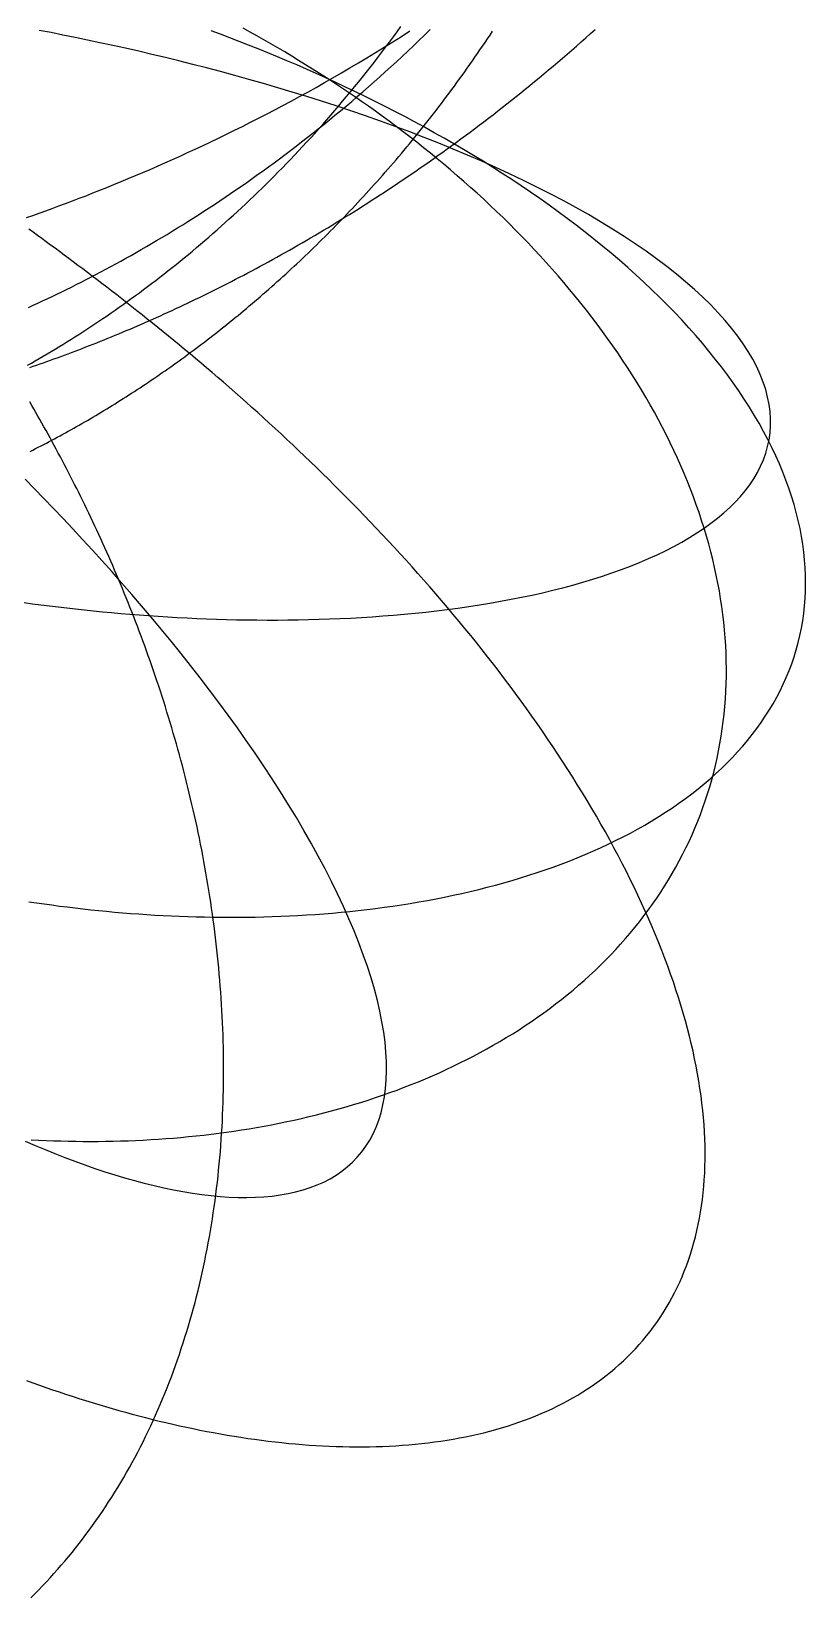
# Model space of a CAD drawing. Header units: metres. Extents: x -15.1 to 13.7, y -13.9 to 15.
# Drawn here: x 5.84 to 12.37, y -12.67 to 0.55 of the extents above; entities that cross this region are included whole.
import ezdxf

# ---------------------------------------------------------------- set-up
doc = ezdxf.new("R2010")
doc.units = ezdxf.units.M

msp = doc.modelspace()

# ---------------------------------------------------------------- linework, layer by layer
for points in [[(5.7796, -4.2703), (5.8503, -4.28), (5.9216, -4.2895), (5.9936, -4.2988), (6.0663, -4.3077), (6.1397, -4.3164), (6.2137, -4.3249), (6.2884, -4.333), (6.3638, -4.3409), (6.4399, -4.3484), (6.5166, -4.3556), (6.594, -4.3625), (6.672, -4.3691), (6.7507, -4.3753), (6.83, -4.3811), (6.91, -4.3866), (6.9906, -4.3917), (7.0719, -4.3964), (7.1537, -4.4006), (7.2362, -4.4045), (7.3192, -4.4079), (7.4029, -4.4108), (7.4871, -4.4133), (7.5718, -4.4153), (7.6571, -4.4168), (7.743, -4.4178), (7.8293, -4.4183), (7.9161, -4.4182), (8.0034, -4.4176), (8.0911, -4.4164), (8.1793, -4.4146), (8.2678, -4.4122), (8.3567, -4.4092), (8.446, -4.4055), (8.5355, -4.4011), (8.6253, -4.3961), (8.7154, -4.3904), (8.8057, -4.3839), (8.8961, -4.3768), (8.9866, -4.3688), (9.0773, -4.3601), (9.1679, -4.3506), (9.2586, -4.3403), (9.3492, -4.3291), (9.4397, -4.3171), (9.53, -4.3042), (9.62, -4.2904), (9.7098, -4.2756), (9.7992, -4.26), (9.8883, -4.2434), (9.9768, -4.2258), (10.0647, -4.2072), (10.1521, -4.1876), (10.2387, -4.167), (10.3245, -4.1453), (10.4095, -4.1225), (10.4935, -4.0987), (10.5765, -4.0738), (10.6583, -4.0477), (10.7389, -4.0205), (10.8182, -3.9921), (10.8961, -3.9626), (10.9725, -3.9319), (11.0472, -3.9001), (11.1202, -3.867), (11.1914, -3.8327), (11.2607, -3.7972), (11.3279, -3.7605), (11.393, -3.7226), (11.4558, -3.6834), (11.5162, -3.6431), (11.5742, -3.6015), (11.6295, -3.5587), (11.6822, -3.5146), (11.732, -3.4694), (11.7789, -3.423), (11.8228, -3.3754), (11.8636, -3.3266), (11.901, -3.2767), (11.9352, -3.2257), (11.9659, -3.1735), (11.9931, -3.1203), (12.0166, -3.066), (12.0364, -3.0107), (12.0524, -2.9544), (12.0645, -2.8972), (12.0727, -2.839), (12.0769, -2.78), (12.077, -2.7202), (12.0729, -2.6595), (12.0647, -2.5981), (12.0523, -2.5361), (12.0356, -2.4734), (12.0147, -2.4101), (11.9895, -2.3463), (11.96, -2.2821), (11.9262, -2.2174), (11.8882, -2.1524), (11.8459, -2.0872), (11.7994, -2.0217), (11.7487, -1.956), (11.6939, -1.8903), (11.6351, -1.8245), (11.5722, -1.7588), (11.5054, -1.6932), (11.4347, -1.6278), (11.3603, -1.5626), (11.2823, -1.4977), (11.2006, -1.4332), (11.1156, -1.3691), (11.0272, -1.3055), (10.9356, -1.2424), (10.841, -1.1799), (10.7435, -1.1181), (10.6432, -1.057), (10.5402, -0.9966), (10.4348, -0.937), (10.327, -0.8783), (10.217, -0.8205), (10.1051, -0.7635), (9.9912, -0.7076), (9.8757, -0.6526), (9.7586, -0.5987), (9.6401, -0.5459), (9.5204, -0.4941), (9.3996, -0.4434), (9.2779, -0.3938), (9.1554, -0.3454), (9.0323, -0.2981), (8.9087, -0.252), (8.7848, -0.2071), (8.6607, -0.1633), (8.5366, -0.1207), (8.4125, -0.0793), (8.2887, -0.0391), (8.1651, 0), (8.042, 0.0379), (7.9195, 0.0747), (7.7976, 0.1103), (7.6765, 0.1448), (7.5563, 0.1781), (7.437, 0.2104), (7.3188, 0.2416), (7.2017, 0.2717), (7.0858, 0.3008), (6.9712, 0.3288), (6.8579, 0.3559), (6.746, 0.382), (6.6356, 0.4071), (6.5266, 0.4313), (6.4193, 0.4546), (6.3135, 0.4771), (6.2094, 0.4986), (6.1069, 0.5194), (6.0062, 0.5393), (5.9071, 0.5585)], [(5.8199, -6.7956), (5.8839, -6.8051), (5.9482, -6.8143), (6.0129, -6.8232), (6.0779, -6.8318), (6.1432, -6.84), (6.2089, -6.848), (6.2749, -6.8556), (6.3413, -6.8628), (6.408, -6.8697), (6.475, -6.8763), (6.5423, -6.8825), (6.6099, -6.8883), (6.6778, -6.8937), (6.746, -6.8988), (6.8145, -6.9034), (6.8833, -6.9077), (6.9524, -6.9116), (7.0218, -6.915), (7.0914, -6.9181), (7.1613, -6.9207), (7.2314, -6.9228), (7.3018, -6.9245), (7.3724, -6.9258), (7.4433, -6.9266), (7.5143, -6.9269), (7.5856, -6.9267), (7.6571, -6.9261), (7.7287, -6.925), (7.8005, -6.9233), (7.8726, -6.9212), (7.9447, -6.9185), (8.017, -6.9153), (8.0894, -6.9115), (8.162, -6.9072), (8.2347, -6.9023), (8.3074, -6.8969), (8.3802, -6.8909), (8.4531, -6.8843), (8.5261, -6.8771), (8.599, -6.8693), (8.672, -6.8609), (8.745, -6.8519), (8.818, -6.8423), (8.8909, -6.832), (8.9638, -6.821), (9.0366, -6.8094), (9.1094, -6.7971), (9.182, -6.7842), (9.2545, -6.7706), (9.3268, -6.7562), (9.399, -6.7412), (9.471, -6.7254), (9.5428, -6.709), (9.6143, -6.6918), (9.6856, -6.6738), (9.7566, -6.6551), (9.8273, -6.6357), (9.8976, -6.6155), (9.9676, -6.5945), (10.0372, -6.5727), (10.1064, -6.5502), (10.1752, -6.5269), (10.2435, -6.5027), (10.3113, -6.4778), (10.3785, -6.452), (10.4453, -6.4254), (10.5114, -6.398), (10.5769, -6.3698), (10.6418, -6.3407), (10.706, -6.3108), (10.7696, -6.28), (10.8323, -6.2484), (10.8944, -6.2159), (10.9556, -6.1826), (11.016, -6.1484), (11.0755, -6.1133), (11.1341, -6.0774), (11.1918, -6.0406), (11.2485, -6.0029), (11.3043, -5.9643), (11.359, -5.9249), (11.4126, -5.8846), (11.4652, -5.8435), (11.5165, -5.8015), (11.5668, -5.7586), (11.6158, -5.7148), (11.6636, -5.6702), (11.7101, -5.6247), (11.7553, -5.5784), (11.7992, -5.5312), (11.8417, -5.4832), (11.8828, -5.4344), (11.9225, -5.3847), (11.9607, -5.3342), (11.9973, -5.2829), (12.0325, -5.2309), (12.0661, -5.178), (12.0981, -5.1243), (12.1285, -5.0699), (12.1572, -5.0147), (12.1842, -4.9588), (12.2096, -4.9021), (12.2332, -4.8448), (12.255, -4.7867), (12.2751, -4.728), (12.2933, -4.6686), (12.3098, -4.6086), (12.3243, -4.5479), (12.337, -4.4867), (12.3478, -4.4248), (12.3568, -4.3624), (12.3637, -4.2994), (12.3688, -4.2359), (12.3719, -4.1719), (12.373, -4.1075), (12.3722, -4.0425), (12.3694, -3.9772), (12.3646, -3.9114), (12.3578, -3.8453), (12.349, -3.7788), (12.3382, -3.712), (12.3254, -3.6449), (12.3106, -3.5775), (12.2938, -3.5099), (12.275, -3.442), (12.2542, -3.374), (12.2315, -3.3057), (12.2067, -3.2374), (12.18, -3.169), (12.1514, -3.1004), (12.1208, -3.0318), (12.0883, -2.9632), (12.054, -2.8947), (12.0177, -2.8261), (11.9796, -2.7576), (11.9396, -2.6892), (11.8979, -2.6209), (11.8543, -2.5528), (11.809, -2.4849), (11.7619, -2.4171), (11.7132, -2.3496), (11.6628, -2.2824), (11.6107, -2.2154), (11.5571, -2.1488), (11.5019, -2.0825), (11.4451, -2.0165), (11.3869, -1.951), (11.3272, -1.8858), (11.2661, -1.8211), (11.2036, -1.7569), (11.1398, -1.6931), (11.0747, -1.6299), (11.0083, -1.5671), (10.9407, -1.5049), (10.872, -1.4433), (10.8022, -1.3822), (10.7312, -1.3218), (10.6593, -1.2619), (10.5863, -1.2027), (10.5125, -1.1442), (10.4377, -1.0863), (10.3621, -1.0291), (10.2857, -0.9725), (10.2085, -0.9167), (10.1306, -0.8616), (10.052, -0.8072), (9.9729, -0.7536), (9.8931, -0.7006), (9.8129, -0.6485), (9.7321, -0.5971), (9.6509, -0.5465), (9.5693, -0.4966), (9.4874, -0.4475), (9.4051, -0.3992), (9.3226, -0.3517), (9.2399, -0.305), (9.1569, -0.259), (9.0738, -0.2139), (8.9906, -0.1695), (8.9074, -0.126), (8.8241, -0.0832), (8.7408, -0.0412), (8.6575, 0), (8.5744, 0.0404), (8.4913, 0.0801), (8.4084, 0.1189), (8.3257, 0.157), (8.2431, 0.1943), (8.1608, 0.2309), (8.0788, 0.2667), (7.9971, 0.3017), (7.9157, 0.336), (7.8346, 0.3696), (7.754, 0.4024), (7.6737, 0.4345), (7.5939, 0.4659), (7.5145, 0.4966), (7.4356, 0.5266), (7.3572, 0.5559)], [(5.84, -8.8046), (5.9021, -8.8078), (5.9643, -8.8105), (6.0267, -8.8129), (6.0892, -8.8148), (6.1518, -8.8163), (6.2145, -8.8174), (6.2774, -8.818), (6.3404, -8.8182), (6.4035, -8.818), (6.4667, -8.8173), (6.53, -8.8162), (6.5933, -8.8145), (6.6568, -8.8125), (6.7203, -8.8099), (6.7839, -8.8069), (6.8475, -8.8034), (6.9113, -8.7994), (6.975, -8.7949), (7.0388, -8.7899), (7.1026, -8.7844), (7.1665, -8.7784), (7.2303, -8.7719), (7.2942, -8.7649), (7.358, -8.7573), (7.4219, -8.7492), (7.4857, -8.7406), (7.5495, -8.7315), (7.6132, -8.7218), (7.677, -8.7115), (7.7406, -8.7007), (7.8042, -8.6894), (7.8677, -8.6775), (7.9311, -8.665), (7.9945, -8.6519), (8.0577, -8.6383), (8.1208, -8.6241), (8.1838, -8.6093), (8.2466, -8.5939), (8.3093, -8.578), (8.3718, -8.5614), (8.4342, -8.5442), (8.4964, -8.5265), (8.5583, -8.5081), (8.6201, -8.4891), (8.6817, -8.4695), (8.743, -8.4492), (8.8041, -8.4284), (8.8649, -8.4069), (8.9255, -8.3847), (8.9857, -8.362), (9.0457, -8.3386), (9.1054, -8.3146), (9.1648, -8.2899), (9.2238, -8.2646), (9.2825, -8.2386), (9.3408, -8.212), (9.3988, -8.1847), (9.4563, -8.1568), (9.5135, -8.1282), (9.5702, -8.099), (9.6266, -8.0691), (9.6824, -8.0385), (9.7379, -8.0073), (9.7928, -7.9754), (9.8473, -7.9428), (9.9013, -7.9096), (9.9547, -7.8758), (10.0076, -7.8412), (10.06, -7.806), (10.1118, -7.7701), (10.1631, -7.7336), (10.2138, -7.6964), (10.2638, -7.6585), (10.3133, -7.62), (10.3621, -7.5808), (10.4102, -7.541), (10.4577, -7.5005), (10.5046, -7.4594), (10.5507, -7.4176), (10.5961, -7.3751), (10.6409, -7.332), (10.6848, -7.2883), (10.7281, -7.2439), (10.7705, -7.1989), (10.8122, -7.1533), (10.8531, -7.107), (10.8932, -7.0602), (10.9325, -7.0127), (10.971, -6.9646), (11.0086, -6.9158), (11.0453, -6.8665), (11.0812, -6.8166), (11.1162, -6.7661), (11.1502, -6.715), (11.1834, -6.6634), (11.2157, -6.6112), (11.247, -6.5584), (11.2773, -6.5051), (11.3067, -6.4512), (11.3352, -6.3968), (11.3626, -6.3419), (11.3891, -6.2864), (11.4146, -6.2304), (11.439, -6.174), (11.4624, -6.117), (11.4848, -6.0596), (11.5061, -6.0017), (11.5264, -5.9433), (11.5457, -5.8845), (11.5638, -5.8253), (11.5809, -5.7656), (11.5969, -5.7055), (11.6119, -5.645), (11.6257, -5.5842), (11.6384, -5.5229), (11.65, -5.4613), (11.6605, -5.3993), (11.6699, -5.337), (11.6781, -5.2744), (11.6853, -5.2114), (11.6913, -5.1482), (11.6961, -5.0846), (11.6999, -5.0208), (11.7024, -4.9567), (11.7039, -4.8924), (11.7042, -4.8279), (11.7034, -4.7631), (11.7014, -4.6981), (11.6983, -4.633), (11.694, -4.5676), (11.6886, -4.5021), (11.6821, -4.4365), (11.6745, -4.3707), (11.6657, -4.3049), (11.6557, -4.2389), (11.6447, -4.1728), (11.6325, -4.1067), (11.6192, -4.0405), (11.6049, -3.9743), (11.5894, -3.9081), (11.5728, -3.8418), (11.5551, -3.7756), (11.5363, -3.7093), (11.5165, -3.6432), (11.4956, -3.577), (11.4736, -3.511), (11.4506, -3.445), (11.4265, -3.3791), (11.4015, -3.3133), (11.3754, -3.2476), (11.3482, -3.1821), (11.3201, -3.1168), (11.291, -3.0516), (11.261, -2.9866), (11.2299, -2.9218), (11.198, -2.8572), (11.1651, -2.7928), (11.1312, -2.7286), (11.0965, -2.6647), (11.0609, -2.6011), (11.0243, -2.5377), (10.987, -2.4746), (10.9487, -2.4119), (10.9097, -2.3494), (10.8698, -2.2873), (10.8291, -2.2254), (10.7877, -2.164), (10.7454, -2.1029), (10.7025, -2.0421), (10.6587, -1.9818), (10.6143, -1.9218), (10.5692, -1.8622), (10.5233, -1.803), (10.4768, -1.7443), (10.4297, -1.6859), (10.3819, -1.628), (10.3335, -1.5706), (10.2845, -1.5136), (10.235, -1.457), (10.1848, -1.4009), (10.1342, -1.3453), (10.083, -1.2902), (10.0313, -1.2356), (9.9791, -1.1814), (9.9264, -1.1277), (9.8733, -1.0746), (9.8197, -1.022), (9.7658, -0.9698), (9.7114, -0.9182), (9.6566, -0.8671), (9.6015, -0.8166), (9.5461, -0.7666), (9.4903, -0.7171), (9.4342, -0.6681), (9.3778, -0.6197), (9.3211, -0.5719), (9.2642, -0.5246), (9.207, -0.4778), (9.1496, -0.4316), (9.092, -0.3859), (9.0342, -0.3408), (8.9762, -0.2963), (8.918, -0.2523), (8.8597, -0.2088), (8.8013, -0.166), (8.7428, -0.1236), (8.6842, -0.0819), (8.6254, -0.0407), (8.5667, 0), (8.5078, 0.0401), (8.4489, 0.0797), (8.39, 0.1186), (8.3311, 0.1571), (8.2722, 0.195), (8.2133, 0.2323), (8.1544, 0.2692), (8.0956, 0.3054), (8.0368, 0.3411), (7.9781, 0.3763), (7.9195, 0.411), (7.8609, 0.4451), (7.8025, 0.4787), (7.7441, 0.5118), (7.6859, 0.5443), (7.6278, 0.5764)], [(8.1017, 0), (8.1719, 0.0385), (8.2424, 0.0777), (8.3132, 0.1176), (8.3843, 0.1581), (8.4557, 0.1993), (8.5274, 0.2412), (8.5993, 0.2838), (8.6714, 0.3271), (8.7438, 0.3712), (8.8163, 0.4159), (8.889, 0.4613), (8.9619, 0.5075), (9.0349, 0.5543)], [(8.5001, 0), (8.5334, 0.0402), (8.5667, 0.0808), (8.5999, 0.1216), (8.633, 0.1628), (8.666, 0.2043), (8.6989, 0.2461), (8.7318, 0.2882), (8.7645, 0.3307), (8.7971, 0.3734), (8.8296, 0.4165), (8.862, 0.4599), (8.8944, 0.5036), (8.9265, 0.5477), (8.9586, 0.592)], [(8.5903, 0), (8.6375, 0.0407), (8.6848, 0.0819), (8.7321, 0.1235), (8.7794, 0.1655), (8.8267, 0.2081), (8.8741, 0.251), (8.9214, 0.2945), (8.9687, 0.3384), (9.016, 0.3827), (9.0633, 0.4275), (9.1106, 0.4728), (9.1578, 0.5185), (9.205, 0.5648)], [(9.3434, 0), (9.3654, 0.0294), (9.3874, 0.059), (9.4093, 0.0887), (9.4311, 0.1186), (9.4529, 0.1485), (9.4747, 0.1787), (9.4964, 0.2089), (9.518, 0.2393), (9.5396, 0.2699), (9.5611, 0.3005), (9.5826, 0.3314), (9.604, 0.3623), (9.6254, 0.3934), (9.6467, 0.4247), (9.6679, 0.456), (9.6891, 0.4876), (9.7102, 0.5192), (9.7312, 0.551)], [(9.9298, 0), (9.9688, 0.0313), (10.0079, 0.0629), (10.047, 0.0947), (10.0861, 0.1268), (10.1252, 0.1591), (10.1644, 0.1917), (10.2036, 0.2245), (10.2427, 0.2575), (10.282, 0.2909), (10.3212, 0.3244), (10.3604, 0.3583), (10.3996, 0.3923), (10.4389, 0.4267), (10.4781, 0.4613), (10.5174, 0.4961), (10.5566, 0.5312), (10.5959, 0.5666)], [(5.7982, -1.0216), (5.8524, -1.0027), (5.9069, -0.9834), (5.962, -0.9637), (6.0174, -0.9436), (6.0734, -0.9231), (6.1298, -0.9021), (6.1867, -0.8807), (6.244, -0.8589), (6.3018, -0.8366), (6.36, -0.8138), (6.4187, -0.7906), (6.4779, -0.7669), (6.5375, -0.7427), (6.5976, -0.7181), (6.6582, -0.6929), (6.7192, -0.6673), (6.7807, -0.6411), (6.8426, -0.6145), (6.905, -0.5873), (6.9679, -0.5595), (7.0311, -0.5313), (7.0949, -0.5025), (7.1591, -0.4731), (7.2237, -0.4432), (7.2888, -0.4127), (7.3543, -0.3817), (7.4202, -0.35), (7.4866, -0.3178), (7.5533, -0.285), (7.6205, -0.2515), (7.6881, -0.2175), (7.7561, -0.1828), (7.8245, -0.1475), (7.8932, -0.1116), (7.9624, -0.0751), (8.0318, -0.0379), (8.1017, 0)], [(5.8072, -2.2682), (5.8403, -2.2495), (5.8734, -2.2305), (5.9066, -2.2114), (5.9399, -2.1919), (5.9732, -2.1723), (6.0066, -2.1524), (6.04, -2.1323), (6.0735, -2.112), (6.107, -2.0915), (6.1406, -2.0707), (6.1742, -2.0497), (6.2079, -2.0284), (6.2416, -2.0069), (6.2754, -1.9852), (6.3092, -1.9632), (6.343, -1.941), (6.3769, -1.9185), (6.4109, -1.8958), (6.4448, -1.8729), (6.4788, -1.8497), (6.5129, -1.8263), (6.547, -1.8026), (6.5811, -1.7786), (6.6152, -1.7545), (6.6494, -1.73), (6.6836, -1.7053), (6.7179, -1.6804), (6.7521, -1.6552), (6.7864, -1.6297), (6.8208, -1.604), (6.8551, -1.578), (6.8895, -1.5518), (6.9239, -1.5252), (6.9583, -1.4985), (6.9927, -1.4714), (7.0272, -1.4441), (7.0617, -1.4165), (7.0961, -1.3887), (7.1306, -1.3606), (7.1651, -1.3322), (7.1997, -1.3035), (7.2342, -1.2746), (7.2687, -1.2454), (7.3033, -1.2159), (7.3378, -1.1861), (7.3723, -1.1561), (7.4069, -1.1258), (7.4414, -1.0952), (7.476, -1.0643), (7.5105, -1.0331), (7.545, -1.0016), (7.5795, -0.9699), (7.614, -0.9378), (7.6485, -0.9055), (7.683, -0.8729), (7.7175, -0.84), (7.7519, -0.8068), (7.7863, -0.7733), (7.8207, -0.7395), (7.8551, -0.7054), (7.8894, -0.671), (7.9237, -0.6363), (7.958, -0.6013), (7.9922, -0.566), (8.0265, -0.5304), (8.0606, -0.4945), (8.0947, -0.4584), (8.1288, -0.4219), (8.1629, -0.385), (8.1969, -0.3479), (8.2308, -0.3105), (8.2647, -0.2728), (8.2985, -0.2348), (8.3323, -0.1964), (8.366, -0.1578), (8.3996, -0.1188), (8.4332, -0.0795), (8.4667, -0.0399), (8.5001, 0)], [(5.8157, -1.7796), (5.8553, -1.7616), (5.8951, -1.7433), (5.935, -1.7247), (5.9751, -1.7059), (6.0154, -1.6868), (6.0558, -1.6674), (6.0964, -1.6477), (6.1372, -1.6277), (6.1781, -1.6074), (6.2192, -1.5868), (6.2604, -1.5659), (6.3018, -1.5448), (6.3434, -1.5233), (6.3851, -1.5015), (6.427, -1.4794), (6.469, -1.457), (6.5112, -1.4343), (6.5535, -1.4113), (6.596, -1.3879), (6.6386, -1.3643), (6.6814, -1.3403), (6.7243, -1.3159), (6.7674, -1.2913), (6.8107, -1.2663), (6.854, -1.241), (6.8975, -1.2153), (6.9412, -1.1893), (6.985, -1.1629), (7.029, -1.1362), (7.073, -1.1092), (7.1172, -1.0817), (7.1616, -1.054), (7.2061, -1.0258), (7.2507, -0.9973), (7.2954, -0.9685), (7.3403, -0.9393), (7.3853, -0.9096), (7.4304, -0.8797), (7.4757, -0.8493), (7.521, -0.8186), (7.5665, -0.7875), (7.6121, -0.756), (7.6578, -0.7241), (7.7036, -0.6918), (7.7495, -0.6591), (7.7955, -0.626), (7.8416, -0.5925), (7.8879, -0.5586), (7.9342, -0.5243), (7.9806, -0.4896), (8.027, -0.4545), (8.0736, -0.419), (8.1203, -0.383), (8.167, -0.3467), (8.2138, -0.3099), (8.2607, -0.2727), (8.3076, -0.235), (8.3546, -0.1969), (8.4016, -0.1584), (8.4487, -0.1195), (8.4959, -0.0801), (8.543, -0.0403), (8.5903, 0)], [(5.8272, -2.2866), (5.856, -2.2767), (5.8849, -2.2667), (5.914, -2.2566), (5.9431, -2.2463), (5.9724, -2.236), (6.0017, -2.2255), (6.0311, -2.2149), (6.0607, -2.2041), (6.0903, -2.1933), (6.1201, -2.1823), (6.1499, -2.1712), (6.1799, -2.1599), (6.21, -2.1485), (6.2401, -2.137), (6.2704, -2.1254), (6.3007, -2.1137), (6.3312, -2.1018), (6.3618, -2.0897), (6.3924, -2.0776), (6.4232, -2.0653), (6.4541, -2.0529), (6.485, -2.0403), (6.5161, -2.0276), (6.5473, -2.0147), (6.5786, -2.0018), (6.6099, -1.9886), (6.6414, -1.9754), (6.673, -1.962), (6.7047, -1.9484), (6.7365, -1.9347), (6.7683, -1.9209), (6.8003, -1.9069), (6.8324, -1.8927), (6.8646, -1.8784), (6.8969, -1.864), (6.9293, -1.8494), (6.9617, -1.8347), (6.9943, -1.8198), (7.027, -1.8047), (7.0598, -1.7895), (7.0927, -1.7741), (7.1257, -1.7586), (7.1588, -1.7429), (7.1919, -1.7271), (7.2252, -1.7111), (7.2586, -1.6949), (7.2921, -1.6786), (7.3257, -1.6621), (7.3593, -1.6454), (7.3931, -1.6286), (7.427, -1.6116), (7.4609, -1.5944), (7.495, -1.5771), (7.5292, -1.5596), (7.5634, -1.5419), (7.5978, -1.5241), (7.6322, -1.5061), (7.6667, -1.4879), (7.7014, -1.4695), (7.7361, -1.4509), (7.7709, -1.4322), (7.8059, -1.4133), (7.8409, -1.3942), (7.876, -1.3749), (7.9112, -1.3555), (7.9465, -1.3358), (7.9819, -1.316), (8.0173, -1.296), (8.0529, -1.2758), (8.0885, -1.2554), (8.1243, -1.2348), (8.1601, -1.214), (8.196, -1.1931), (8.2321, -1.1719), (8.2682, -1.1505), (8.3043, -1.129), (8.3406, -1.1072), (8.377, -1.0853), (8.4134, -1.0631), (8.4499, -1.0408), (8.4865, -1.0182), (8.5232, -0.9955), (8.56, -0.9725), (8.5969, -0.9493), (8.6338, -0.926), (8.6708, -0.9024), (8.7079, -0.8786), (8.7451, -0.8546), (8.7823, -0.8304), (8.8196, -0.806), (8.857, -0.7813), (8.8945, -0.7565), (8.9321, -0.7314), (8.9697, -0.7061), (9.0074, -0.6806), (9.0451, -0.6549), (9.0829, -0.6289), (9.1208, -0.6028), (9.1588, -0.5764), (9.1968, -0.5498), (9.2349, -0.5229), (9.2731, -0.4958), (9.3113, -0.4685), (9.3496, -0.441), (9.3879, -0.4133), (9.4263, -0.3853), (9.4647, -0.3571), (9.5032, -0.3286), (9.5418, -0.2999), (9.5804, -0.271), (9.619, -0.2419), (9.6577, -0.2125), (9.6965, -0.1828), (9.7353, -0.153), (9.7741, -0.1229), (9.813, -0.0925), (9.8519, -0.0619), (9.8908, -0.0311), (9.9298, 0)], [(5.8306, -2.9948), (5.8533, -2.9833), (5.8761, -2.9717), (5.899, -2.96), (5.9218, -2.9482), (5.9447, -2.9363), (5.9676, -2.9243), (5.9905, -2.9122), (6.0134, -2.9001), (6.0364, -2.8878), (6.0593, -2.8754), (6.0823, -2.8629), (6.1053, -2.8504), (6.1284, -2.8377), (6.1514, -2.8249), (6.1745, -2.8121), (6.1976, -2.7991), (6.2207, -2.7861), (6.2439, -2.7729), (6.267, -2.7596), (6.2902, -2.7463), (6.3134, -2.7328), (6.3366, -2.7192), (6.3598, -2.7056), (6.3831, -2.6918), (6.4063, -2.6779), (6.4296, -2.664), (6.4529, -2.6499), (6.4762, -2.6357), (6.4995, -2.6214), (6.5229, -2.607), (6.5462, -2.5925), (6.5696, -2.5779), (6.593, -2.5632), (6.6164, -2.5484), (6.6398, -2.5335), (6.6632, -2.5185), (6.6867, -2.5034), (6.7101, -2.4882), (6.7336, -2.4728), (6.7571, -2.4574), (6.7806, -2.4418), (6.8041, -2.4262), (6.8276, -2.4104), (6.8511, -2.3945), (6.8746, -2.3785), (6.8982, -2.3624), (6.9218, -2.3462), (6.9453, -2.3299), (6.9689, -2.3135), (6.9925, -2.2969), (7.0161, -2.2803), (7.0397, -2.2635), (7.0633, -2.2466), (7.0869, -2.2297), (7.1105, -2.2126), (7.1342, -2.1953), (7.1578, -2.178), (7.1815, -2.1606), (7.2051, -2.143), (7.2288, -2.1254), (7.2524, -2.1076), (7.2761, -2.0897), (7.2998, -2.0717), (7.3235, -2.0536), (7.3471, -2.0353), (7.3708, -2.017), (7.3945, -1.9985), (7.4182, -1.9799), (7.4419, -1.9612), (7.4656, -1.9424), (7.4893, -1.9234), (7.513, -1.9044), (7.5367, -1.8852), (7.5604, -1.8659), (7.584, -1.8465), (7.6077, -1.8269), (7.6314, -1.8073), (7.6551, -1.7875), (7.6788, -1.7676), (7.7025, -1.7476), (7.7262, -1.7274), (7.7498, -1.7072), (7.7735, -1.6868), (7.7972, -1.6663), (7.8208, -1.6457), (7.8445, -1.6249), (7.8681, -1.6041), (7.8918, -1.5831), (7.9154, -1.562), (7.939, -1.5407), (7.9627, -1.5193), (7.9863, -1.4979), (8.0099, -1.4762), (8.0335, -1.4545), (8.0571, -1.4326), (8.0806, -1.4107), (8.1042, -1.3885), (8.1277, -1.3663), (8.1513, -1.3439), (8.1748, -1.3214), (8.1983, -1.2988), (8.2218, -1.2761), (8.2453, -1.2532), (8.2688, -1.2302), (8.2922, -1.2071), (8.3156, -1.1838), (8.3391, -1.1604), (8.3625, -1.1369), (8.3858, -1.1132), (8.4092, -1.0895), (8.4326, -1.0655), (8.4559, -1.0415), (8.4792, -1.0173), (8.5025, -0.993), (8.5257, -0.9686), (8.549, -0.9441), (8.5722, -0.9194), (8.5954, -0.8945), (8.6186, -0.8696), (8.6417, -0.8445), (8.6648, -0.8193), (8.6879, -0.7939), (8.711, -0.7684), (8.734, -0.7428), (8.7571, -0.7171), (8.7801, -0.6912), (8.803, -0.6652), (8.8259, -0.639), (8.8488, -0.6127), (8.8717, -0.5863), (8.8945, -0.5597), (8.9173, -0.533), (8.9401, -0.5062), (8.9628, -0.4793), (8.9855, -0.4522), (9.0082, -0.4249), (9.0308, -0.3976), (9.0534, -0.37), (9.076, -0.3424), (9.0985, -0.3146), (9.121, -0.2867), (9.1434, -0.2587), (9.1658, -0.2305), (9.1882, -0.2021), (9.2105, -0.1737), (9.2328, -0.1451), (9.255, -0.1163), (9.2772, -0.0875), (9.2993, -0.0584), (9.3214, -0.0293), (9.3434, 0)], [(5.7993, -10.8362), (5.8539, -10.8561), (5.9086, -10.8757), (5.9636, -10.8951), (6.0187, -10.9142), (6.0739, -10.933), (6.1293, -10.9515), (6.1849, -10.9698), (6.2406, -10.9877), (6.2965, -11.0054), (6.3525, -11.0228), (6.4086, -11.0398), (6.4649, -11.0566), (6.5212, -11.073), (6.5777, -11.0891), (6.6344, -11.1049), (6.6911, -11.1203), (6.7479, -11.1354), (6.8048, -11.1502), (6.8619, -11.1645), (6.919, -11.1786), (6.9762, -11.1922), (7.0334, -11.2055), (7.0908, -11.2184), (7.1481, -11.2309), (7.2056, -11.243), (7.2631, -11.2547), (7.3206, -11.266), (7.3782, -11.2768), (7.4358, -11.2873), (7.4934, -11.2973), (7.551, -11.3069), (7.6086, -11.316), (7.6663, -11.3247), (7.7239, -11.3329), (7.7815, -11.3407), (7.839, -11.348), (7.8965, -11.3548), (7.954, -11.3611), (8.0114, -11.3669), (8.0688, -11.3722), (8.1261, -11.3771), (8.1833, -11.3814), (8.2404, -11.3851), (8.2974, -11.3884), (8.3543, -11.3911), (8.4111, -11.3932), (8.4677, -11.3949), (8.5242, -11.3959), (8.5805, -11.3964), (8.6367, -11.3963), (8.6927, -11.3956), (8.7486, -11.3944), (8.8042, -11.3925), (8.8596, -11.3901), (8.9148, -11.3871), (8.9698, -11.3834), (9.0245, -11.3791), (9.079, -11.3742), (9.1332, -11.3687), (9.1871, -11.3625), (9.2408, -11.3556), (9.2941, -11.3482), (9.3471, -11.34), (9.3998, -11.3312), (9.4522, -11.3217), (9.5042, -11.3116), (9.5558, -11.3008), (9.6071, -11.2892), (9.658, -11.277), (9.7084, -11.2641), (9.7585, -11.2505), (9.8081, -11.2362), (9.8573, -11.2212), (9.906, -11.2054), (9.9542, -11.1889), (10.002, -11.1717), (10.0493, -11.1538), (10.096, -11.1351), (10.1423, -11.1157), (10.188, -11.0956), (10.2331, -11.0747), (10.2777, -11.0531), (10.3217, -11.0307), (10.3651, -11.0076), (10.408, -10.9837), (10.4502, -10.959), (10.4917, -10.9336), (10.5326, -10.9074), (10.5729, -10.8805), (10.6125, -10.8528), (10.6514, -10.8243), (10.6896, -10.7951), (10.7271, -10.7651), (10.7639, -10.7344), (10.8, -10.7028), (10.8353, -10.6705), (10.8698, -10.6375), (10.9036, -10.6037), (10.9366, -10.5691), (10.9688, -10.5337), (11.0002, -10.4976), (11.0307, -10.4608), (11.0605, -10.4232), (11.0894, -10.3848), (11.1175, -10.3457), (11.1447, -10.3059), (11.171, -10.2653), (11.1965, -10.224), (11.221, -10.1819), (11.2447, -10.1392), (11.2674, -10.0957), (11.2893, -10.0515), (11.3102, -10.0065), (11.3302, -9.9609), (11.3492, -9.9146), (11.3673, -9.8676), (11.3845, -9.8199), (11.4006, -9.7716), (11.4158, -9.7226), (11.4301, -9.6729), (11.4434, -9.6226), (11.4556, -9.5716), (11.4669, -9.52), (11.4772, -9.4678), (11.4865, -9.4149), (11.4948, -9.3615), (11.5021, -9.3075), (11.5084, -9.2529), (11.5137, -9.1977), (11.5179, -9.142), (11.5212, -9.0857), (11.5235, -9.0289), (11.5247, -8.9716), (11.5249, -8.9137), (11.5241, -8.8554), (11.5223, -8.7965), (11.5195, -8.7372), (11.5157, -8.6775), (11.5109, -8.6172), (11.505, -8.5566), (11.4982, -8.4955), (11.4904, -8.434), (11.4815, -8.3722), (11.4717, -8.3099), (11.4609, -8.2473), (11.4492, -8.1844), (11.4364, -8.1211), (11.4227, -8.0575), (11.408, -7.9935), (11.3924, -7.9293), (11.3758, -7.8648), (11.3583, -7.8001), (11.3399, -7.7351), (11.3205, -7.6699), (11.3002, -7.6045), (11.279, -7.5388), (11.257, -7.473), (11.234, -7.407), (11.2102, -7.3408), (11.1855, -7.2746), (11.1599, -7.2081), (11.1335, -7.1416), (11.1063, -7.075), (11.0783, -7.0083), (11.0495, -6.9415), (11.0198, -6.8747), (10.9894, -6.8079), (10.9583, -6.741), (10.9263, -6.6741), (10.8937, -6.6073), (10.8603, -6.5404), (10.8262, -6.4736), (10.7914, -6.4069), (10.7559, -6.3402), (10.7198, -6.2736), (10.6829, -6.207), (10.6455, -6.1406), (10.6074, -6.0743), (10.5688, -6.0081), (10.5295, -5.9421), (10.4896, -5.8762), (10.4492, -5.8105), (10.4083, -5.745), (10.3668, -5.6797), (10.3248, -5.6146), (10.2823, -5.5497), (10.2393, -5.485), (10.1958, -5.4205), (10.1519, -5.3563), (10.1076, -5.2924), (10.0628, -5.2287), (10.0176, -5.1653), (9.972, -5.1022), (9.9261, -5.0394), (9.8798, -4.9769), (9.8331, -4.9148), (9.7861, -4.8529), (9.7389, -4.7914), (9.6913, -4.7302), (9.6434, -4.6694), (9.5953, -4.6089), (9.5469, -4.5488), (9.4982, -4.489), (9.4494, -4.4297), (9.4003, -4.3707), (9.3511, -4.3121), (9.3016, -4.2539), (9.252, -4.1961), (9.2023, -4.1388), (9.1524, -4.0818), (9.1024, -4.0252), (9.0522, -3.9691), (9.002, -3.9134), (8.9517, -3.8582), (8.9014, -3.8033), (8.8509, -3.7489), (8.8004, -3.695), (8.7499, -3.6415), (8.6994, -3.5884), (8.6489, -3.5358), (8.5983, -3.4836), (8.5478, -3.4319), (8.4973, -3.3807), (8.4469, -3.3299), (8.3965, -3.2796), (8.3461, -3.2297), (8.2958, -3.1804), (8.2456, -3.1314), (8.1955, -3.083), (8.1455, -3.035), (8.0956, -2.9874), (8.0458, -2.9404), (7.9962, -2.8938), (7.9466, -2.8476), (7.8973, -2.802), (7.8481, -2.7568), (7.799, -2.7121), (7.7501, -2.6678), (7.7014, -2.624), (7.6529, -2.5806), (7.6046, -2.5378), (7.5564, -2.4953), (7.5085, -2.4534), (7.4608, -2.4119), (7.4133, -2.3708), (7.3661, -2.3302), (7.319, -2.2901), (7.2723, -2.2504), (7.2257, -2.2111), (7.1795, -2.1723), (7.1334, -2.1339), (7.0877, -2.096), (7.0422, -2.0585), (6.9969, -2.0214), (6.952, -1.9848), (6.9073, -1.9486), (6.8629, -1.9128), (6.8188, -1.8774), (6.775, -1.8425), (6.7315, -1.808), (6.6883, -1.7738), (6.6454, -1.7401), (6.6028, -1.7068), (6.5605, -1.6739), (6.5186, -1.6414), (6.4769, -1.6093), (6.4356, -1.5776), (6.3946, -1.5462), (6.3539, -1.5153), (6.3135, -1.4847), (6.2735, -1.4545), (6.2338, -1.4247), (6.1944, -1.3952), (6.1553, -1.3661), (6.1166, -1.3373), (6.0783, -1.309), (6.0402, -1.2809), (6.0025, -1.2532), (5.9652, -1.2259), (5.9282, -1.1989), (5.8915, -1.1722), (5.8551, -1.1458), (5.8192, -1.1198)], [(5.8363, -12.6695), (5.8694, -12.6367), (5.9022, -12.6034), (5.9347, -12.5698), (5.9669, -12.5358), (5.9988, -12.5015), (6.0304, -12.4667), (6.0617, -12.4316), (6.0926, -12.3961), (6.1233, -12.3602), (6.1537, -12.3239), (6.1837, -12.2873), (6.2134, -12.2504), (6.2428, -12.213), (6.2719, -12.1754), (6.3006, -12.1373), (6.3291, -12.099), (6.3571, -12.0602), (6.3849, -12.0212), (6.4123, -11.9818), (6.4394, -11.9421), (6.4662, -11.902), (6.4926, -11.8616), (6.5187, -11.8209), (6.5444, -11.7799), (6.5698, -11.7386), (6.5949, -11.6969), (6.6196, -11.655), (6.6439, -11.6127), (6.6679, -11.5702), (6.6916, -11.5273), (6.7149, -11.4842), (6.7378, -11.4408), (6.7604, -11.3971), (6.7827, -11.3531), (6.8045, -11.3089), (6.8261, -11.2644), (6.8472, -11.2196), (6.868, -11.1746), (6.8885, -11.1293), (6.9086, -11.0838), (6.9283, -11.038), (6.9477, -10.992), (6.9667, -10.9457), (6.9853, -10.8993), (7.0036, -10.8525), (7.0215, -10.8056), (7.039, -10.7585), (7.0562, -10.7111), (7.073, -10.6635), (7.0895, -10.6158), (7.1055, -10.5678), (7.1213, -10.5196), (7.1366, -10.4713), (7.1516, -10.4228), (7.1662, -10.374), (7.1805, -10.3252), (7.1944, -10.2761), (7.2079, -10.2269), (7.2211, -10.1775), (7.2339, -10.128), (7.2464, -10.0783), (7.2585, -10.0285), (7.2702, -9.9785), (7.2815, -9.9284), (7.2925, -9.8782), (7.3032, -9.8278), (7.3135, -9.7773), (7.3234, -9.7267), (7.333, -9.676), (7.3422, -9.6252), (7.3511, -9.5743), (7.3596, -9.5233), (7.3678, -9.4722), (7.3756, -9.421), (7.3831, -9.3697), (7.3902, -9.3184), (7.397, -9.267), (7.4034, -9.2155), (7.4095, -9.1639), (7.4152, -9.1123), (7.4206, -9.0606), (7.4257, -9.0089), (7.4304, -8.9572), (7.4348, -8.9054), (7.4389, -8.8536), (7.4426, -8.8017), (7.446, -8.7498), (7.4491, -8.6979), (7.4519, -8.646), (7.4543, -8.594), (7.4564, -8.5421), (7.4582, -8.4902), (7.4597, -8.4382), (7.4608, -8.3863), (7.4617, -8.3343), (7.4622, -8.2824), (7.4625, -8.2305), (7.4624, -8.1786), (7.462, -8.1268), (7.4613, -8.0749), (7.4603, -8.0232), (7.4591, -7.9714), (7.4575, -7.9197), (7.4556, -7.868), (7.4535, -7.8164), (7.451, -7.7649), (7.4483, -7.7134), (7.4453, -7.6619), (7.442, -7.6105), (7.4385, -7.5592), (7.4346, -7.508), (7.4305, -7.4568), (7.4262, -7.4058), (7.4215, -7.3548), (7.4166, -7.3039), (7.4115, -7.2531), (7.4061, -7.2023), (7.4004, -7.1517), (7.3945, -7.1012), (7.3883, -7.0508), (7.3819, -7.0005), (7.3752, -6.9503), (7.3683, -6.9002), (7.3612, -6.8502), (7.3538, -6.8003), (7.3462, -6.7506), (7.3384, -6.701), (7.3303, -6.6515), (7.3221, -6.6022), (7.3136, -6.553), (7.3048, -6.5039), (7.2959, -6.455), (7.2868, -6.4062), (7.2774, -6.3575), (7.2679, -6.309), (7.2581, -6.2606), (7.2481, -6.2124), (7.238, -6.1644), (7.2276, -6.1165), (7.2171, -6.0688), (7.2064, -6.0212), (7.1955, -5.9738), (7.1844, -5.9265), (7.1731, -5.8795), (7.1617, -5.8325), (7.15, -5.7858), (7.1382, -5.7392), (7.1263, -5.6928), (7.1142, -5.6466), (7.1019, -5.6006), (7.0894, -5.5547), (7.0768, -5.5091), (7.0641, -5.4636), (7.0512, -5.4183), (7.0381, -5.3732), (7.0249, -5.3282), (7.0116, -5.2835), (6.9981, -5.2389), (6.9845, -5.1946), (6.9708, -5.1504), (6.9569, -5.1065), (6.9429, -5.0627), (6.9288, -5.0191), (6.9146, -4.9757), (6.9002, -4.9326), (6.8857, -4.8896), (6.8711, -4.8468), (6.8564, -4.8043), (6.8416, -4.7619), (6.8267, -4.7197), (6.8116, -4.6778), (6.7965, -4.636), (6.7813, -4.5945), (6.766, -4.5532), (6.7506, -4.512), (6.7351, -4.4711), (6.7195, -4.4304), (6.7038, -4.3899), (6.6881, -4.3496), (6.6722, -4.3096), (6.6563, -4.2697), (6.6403, -4.23), (6.6243, -4.1906), (6.6081, -4.1514), (6.5919, -4.1124), (6.5756, -4.0736), (6.5593, -4.035), (6.5429, -3.9966), (6.5265, -3.9585), (6.51, -3.9205), (6.4934, -3.8828), (6.4768, -3.8453), (6.4601, -3.808), (6.4434, -3.7709), (6.4267, -3.734), (6.4099, -3.6974), (6.393, -3.6609), (6.3761, -3.6247), (6.3592, -3.5887), (6.3423, -3.5529), (6.3253, -3.5173), (6.3083, -3.4819), (6.2912, -3.4468), (6.2741, -3.4118), (6.257, -3.3771), (6.2399, -3.3426), (6.2228, -3.3083), (6.2056, -3.2742), (6.1884, -3.2403), (6.1712, -3.2066), (6.154, -3.1732), (6.1368, -3.1399), (6.1196, -3.1069), (6.1023, -3.074), (6.0851, -3.0414), (6.0678, -3.009), (6.0506, -2.9768), (6.0333, -2.9448), (6.016, -2.913), (5.9988, -2.8814), (5.9815, -2.85), (5.9643, -2.8188), (5.947, -2.7879), (5.9298, -2.7571), (5.9126, -2.7265), (5.8953, -2.6961), (5.8781, -2.666), (5.8609, -2.636), (5.8438, -2.6062), (5.8266, -2.5766)], [(5.7885, -8.8169), (5.872, -8.8529), (5.9558, -8.8879), (6.0396, -8.9218), (6.1236, -8.9547), (6.2077, -8.9864), (6.2918, -9.0169), (6.3758, -9.0462), (6.4597, -9.0741), (6.5434, -9.1006), (6.6269, -9.1257), (6.7102, -9.1493), (6.793, -9.1713), (6.8755, -9.1917), (6.9574, -9.2104), (7.0388, -9.2274), (7.1195, -9.2425), (7.1994, -9.2558), (7.2786, -9.2671), (7.3569, -9.2764), (7.4341, -9.2836), (7.5103, -9.2886), (7.5853, -9.2915), (7.6591, -9.2921), (7.7315, -9.2904), (7.8025, -9.2863), (7.8719, -9.2798), (7.9397, -9.2707), (8.0058, -9.2592), (8.07, -9.245), (8.1323, -9.2282), (8.1925, -9.2087), (8.2507, -9.1865), (8.3066, -9.1615), (8.3602, -9.1337), (8.4114, -9.1031), (8.46, -9.0697), (8.5061, -9.0333), (8.5495, -8.9941), (8.5902, -8.952), (8.628, -8.907), (8.6629, -8.859), (8.6948, -8.8082), (8.7236, -8.7545), (8.7493, -8.6979), (8.7718, -8.6384), (8.7911, -8.5762), (8.8071, -8.5111), (8.8197, -8.4434), (8.8291, -8.3729), (8.835, -8.2997), (8.8375, -8.224), (8.8366, -8.1458), (8.8323, -8.0651), (8.8245, -7.9821), (8.8133, -7.8968), (8.7987, -7.8092), (8.7807, -7.7196), (8.7594, -7.6279), (8.7347, -7.5343), (8.7068, -7.4389), (8.6756, -7.3418), (8.6412, -7.2432), (8.6038, -7.143), (8.5633, -7.0414), (8.5198, -6.9387), (8.4735, -6.8347), (8.4244, -6.7298), (8.3725, -6.624), (8.3181, -6.5174), (8.2612, -6.4102), (8.2018, -6.3024), (8.1402, -6.1943), (8.0763, -6.0858), (8.0105, -5.9772), (7.9426, -5.8685), (7.8729, -5.7598), (7.8015, -5.6513), (7.7285, -5.5431), (7.6541, -5.4352), (7.5782, -5.3278), (7.5012, -5.221), (7.423, -5.1148), (7.3438, -5.0093), (7.2637, -4.9047), (7.1828, -4.8009), (7.1013, -4.6982), (7.0192, -4.5965), (6.9367, -4.4958), (6.8539, -4.3964), (6.7708, -4.2982), (6.6875, -4.2013), (6.6043, -4.1057), (6.5211, -4.0115), (6.438, -3.9186), (6.3551, -3.8273), (6.2726, -3.7374), (6.1904, -3.649), (6.1088, -3.5622), (6.0276, -3.4769), (5.947, -3.3931), (5.8671, -3.311), (5.7879, -3.2304)]]:
    msp.add_lwpolyline(points)

doc.saveas('drawing.dxf')
